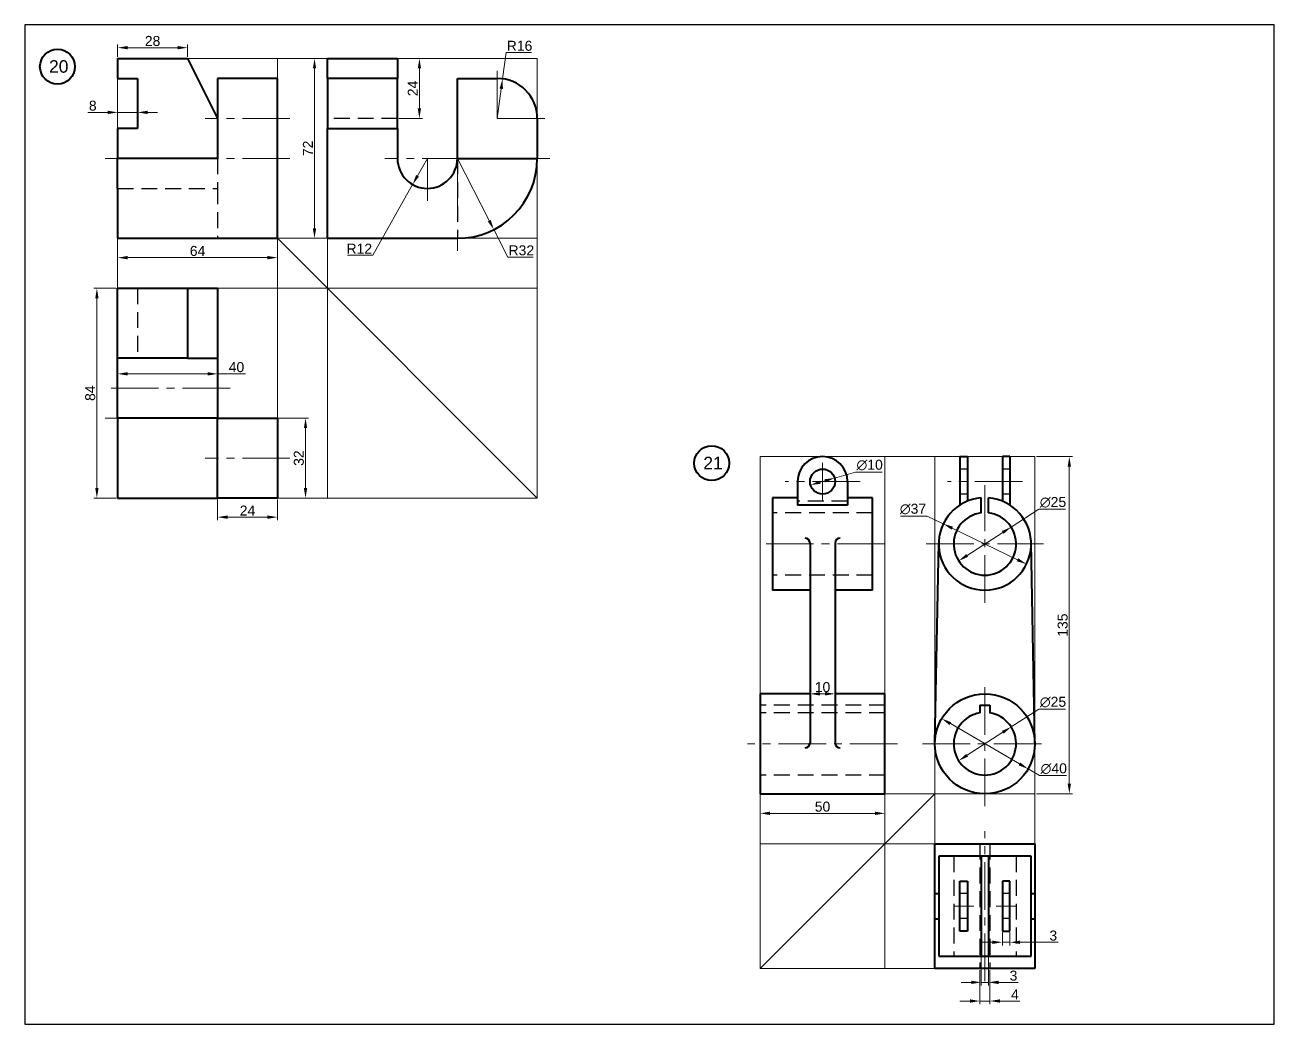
# Model space of a CAD drawing. Header units: millimetres. Extents: x 0 to 2700, y -450 to 400.
# Drawn here: x 0 to 500, y -450 to -50 of the extents above; entities that cross this region are included whole.
import ezdxf

# ---------------------------------------------------------------- set-up
doc = ezdxf.new("R2010")
doc.units = ezdxf.units.MM
doc.linetypes.add('CENTER2', pattern=[28.575, 19.05, -3.175, 3.175, -3.175])
doc.linetypes.add('DASHED2', pattern=[9.525, 6.35, -3.175])
for name, color, linetype, lineweight in [('Centre', 1, 'CENTER2', 20), ('Dim and Hatch', 6, 'Continuous', 20), ('Hidden', 3, 'DASHED2', 30), ('Object', 2, 'Continuous', 40), ('Projection', 5, 'Continuous', 5)]:
    doc.layers.add(name, color=color, linetype=linetype, lineweight=lineweight)
doc.styles.get("Standard").update_dxf_attribs({"font": 'arial.ttf'})
doc.dimstyles.new('ISO-25', dxfattribs={"dimtxt": 4, "dimasz": 4, "dimexe": 1.25, "dimexo": 0.625, "dimtad": 1, "dimtoh": 1, "dimdec": 0, "dimtxsty": 'Standard', "dimcen": 2.5, "dimclrd": 256, "dimclre": 256, "dimclrt": 256, "dimadec": 0, "dimazin": 0, "dimtfac": 1, "dimtdec": 0, "dimtmove": 0, "dimatfit": 2, "dimfxl": 1, "dimlwd": -1, "dimlwe": -1, "dimarcsym": 0})

# ---------------------------------------------------------------- blocks, each defined once
blk = doc.blocks.new('*D208')
at = {"layer": 'Defpoints', "color": 0, "transparency": 16777216}
for p in [(121.08, -63.42), (115.9, -135.42), (121.08, -135.42)]:
    blk.add_point(p, dxfattribs=at)
at = {"layer": 'Dim and Hatch', "transparency": 16777216}
for p, q in [((120.46, -63.42), (114.65, -63.42)), ((115.9, -67.42), (115.9, -131.42)), ((120.46, -135.42), (114.65, -135.42))]:
    blk.add_line(p, q, dxfattribs=at)
for points in [[(115.23, -67.42), (116.56, -67.42), (115.9, -63.42)], [(115.23, -131.42), (116.56, -131.42), (115.9, -135.42)]]:
    blk.add_solid(points, dxfattribs=at)
at = {"layer": 'Dim and Hatch', "transparency": 16777216, "insert": (113.26, -99.42), "char_height": 4, "attachment_point": 5, "rotation": 90}
blk.add_mtext('72', dxfattribs=at)
blk = doc.blocks.new('*D209')
at = {"layer": 'Defpoints', "color": 0, "transparency": 16777216}
for p in [(65.08, -59.09), (37.08, -63.42), (65.08, -63.42)]:
    blk.add_point(p, dxfattribs=at)
at = {"layer": 'Dim and Hatch', "transparency": 16777216}
for p, q in [((37.08, -62.79), (37.08, -57.84)), ((41.08, -59.09), (61.08, -59.09)), ((65.08, -62.79), (65.08, -57.84))]:
    blk.add_line(p, q, dxfattribs=at)
for points in [[(41.08, -58.42), (41.08, -59.75), (37.08, -59.09)], [(61.08, -58.42), (61.08, -59.75), (65.08, -59.09)]]:
    blk.add_solid(points, dxfattribs=at)
at = {"layer": 'Dim and Hatch', "transparency": 16777216, "insert": (51.08, -56.42), "char_height": 4, "attachment_point": 5}
blk.add_mtext('28', dxfattribs=at)
blk = doc.blocks.new('*D210')
at = {"layer": 'Defpoints', "color": 0, "transparency": 16777216}
for p in [(45.08, -85), (37.08, -91.42), (45.08, -91.42)]:
    blk.add_point(p, dxfattribs=at)
at = {"layer": 'Dim and Hatch', "transparency": 16777216}
for p, q in [((33.08, -85), (25.2, -85)), ((37.08, -90.79), (37.08, -83.75)), ((45.08, -85), (37.08, -85)), ((45.08, -90.79), (45.08, -83.75)), ((49.08, -85), (53.08, -85))]:
    blk.add_line(p, q, dxfattribs=at)
for points in [[(33.08, -84.33), (33.08, -85.66), (37.08, -85)], [(49.08, -84.33), (49.08, -85.66), (45.08, -85)]]:
    blk.add_solid(points, dxfattribs=at)
at = {"layer": 'Dim and Hatch', "transparency": 16777216, "insert": (27.14, -82.33), "char_height": 4, "attachment_point": 5}
blk.add_mtext('8', dxfattribs=at)
blk = doc.blocks.new('*D211')
at = {"layer": 'Defpoints', "color": 0, "transparency": 16777216}
for p in [(191.18, -71.55), (189.08, -87.42)]:
    blk.add_point(p, dxfattribs=at)
at = {"layer": 'Dim and Hatch', "transparency": 16777216}
for p, q in [((191.18, -71.55), (192.58, -61.03)), ((192.58, -61.03), (202.76, -61.03)), ((189.08, -87.42), (190.66, -75.52))]:
    blk.add_line(p, q, dxfattribs=at)
blk.add_solid([(190, -75.43), (191.32, -75.61), (191.18, -71.55)], dxfattribs=at)
at = {"layer": 'Dim and Hatch', "transparency": 16777216, "insert": (197.98, -58.36), "char_height": 4, "attachment_point": 5}
blk.add_mtext('R16', dxfattribs=at)
blk = doc.blocks.new('*D212')
at = {"layer": 'Defpoints', "color": 0, "transparency": 16777216}
for p in [(173.08, -103.42), (187.67, -131.9)]:
    blk.add_point(p, dxfattribs=at)
at = {"layer": 'Dim and Hatch', "transparency": 16777216}
for p, q in [((173.08, -103.42), (185.84, -128.34)), ((187.67, -131.9), (193.32, -142.93)), ((193.32, -142.93), (203.46, -142.93))]:
    blk.add_line(p, q, dxfattribs=at)
blk.add_solid([(186.44, -128.03), (185.25, -128.64), (187.67, -131.9)], dxfattribs=at)
at = {"layer": 'Dim and Hatch', "transparency": 16777216, "insert": (198.7, -140.26), "char_height": 4, "attachment_point": 5}
blk.add_mtext('R32', dxfattribs=at)
blk = doc.blocks.new('*D213')
at = {"layer": 'Defpoints', "color": 0, "transparency": 16777216}
for p in [(161.08, -103.42), (155.19, -113.87)]:
    blk.add_point(p, dxfattribs=at)
at = {"layer": 'Dim and Hatch', "transparency": 16777216}
for p, q in [((161.08, -103.42), (157.15, -110.38)), ((155.19, -113.87), (139.21, -142.19)), ((139.21, -142.19), (129.07, -142.19))]:
    blk.add_line(p, q, dxfattribs=at)
blk.add_solid([(156.57, -110.06), (157.73, -110.71), (155.19, -113.87)], dxfattribs=at)
at = {"layer": 'Dim and Hatch', "transparency": 16777216, "insert": (133.83, -139.56), "char_height": 4, "attachment_point": 5}
blk.add_mtext('R12', dxfattribs=at)
blk = doc.blocks.new('*D214')
at = {"layer": 'Defpoints', "color": 0, "transparency": 16777216}
for p in [(37.08, -135.42), (101.08, -135.42), (101.08, -143.16)]:
    blk.add_point(p, dxfattribs=at)
at = {"layer": 'Dim and Hatch', "transparency": 16777216}
for p, q in [((37.08, -136.04), (37.08, -144.41)), ((101.08, -136.04), (101.08, -144.41)), ((41.08, -143.16), (97.08, -143.16))]:
    blk.add_line(p, q, dxfattribs=at)
for points in [[(41.08, -142.49), (41.08, -143.82), (37.08, -143.16)], [(97.08, -142.49), (97.08, -143.82), (101.08, -143.16)]]:
    blk.add_solid(points, dxfattribs=at)
at = {"layer": 'Dim and Hatch', "transparency": 16777216, "insert": (69.08, -140.49), "char_height": 4, "attachment_point": 5}
blk.add_mtext('64', dxfattribs=at)
blk = doc.blocks.new('*D215')
at = {"layer": 'Defpoints', "color": 0, "transparency": 16777216}
for p in [(37.08, -155.42), (28.79, -239.42), (37.08, -239.42)]:
    blk.add_point(p, dxfattribs=at)
at = {"layer": 'Dim and Hatch', "transparency": 16777216}
for p, q in [((36.46, -155.42), (27.54, -155.42)), ((28.79, -159.42), (28.79, -235.42)), ((36.46, -239.42), (27.54, -239.42))]:
    blk.add_line(p, q, dxfattribs=at)
for points in [[(28.12, -159.42), (29.45, -159.42), (28.79, -155.42)], [(28.12, -235.42), (29.45, -235.42), (28.79, -239.42)]]:
    blk.add_solid(points, dxfattribs=at)
at = {"layer": 'Dim and Hatch', "transparency": 16777216, "insert": (26.12, -197.42), "char_height": 4, "attachment_point": 5, "rotation": 90}
blk.add_mtext('84', dxfattribs=at)
blk = doc.blocks.new('*D216')
at = {"layer": 'Defpoints', "color": 0, "transparency": 16777216}
for p in [(101.08, -207.42), (101.08, -239.42), (112.31, -239.42)]:
    blk.add_point(p, dxfattribs=at)
at = {"layer": 'Dim and Hatch', "transparency": 16777216}
for p, q in [((101.71, -207.42), (113.56, -207.42)), ((112.31, -211.42), (112.31, -235.42)), ((101.71, -239.42), (113.56, -239.42))]:
    blk.add_line(p, q, dxfattribs=at)
for points in [[(111.64, -211.42), (112.97, -211.42), (112.31, -207.42)], [(111.64, -235.42), (112.97, -235.42), (112.31, -239.42)]]:
    blk.add_solid(points, dxfattribs=at)
at = {"layer": 'Dim and Hatch', "transparency": 16777216, "insert": (109.64, -223.42), "char_height": 4, "attachment_point": 5, "rotation": 90}
blk.add_mtext('32', dxfattribs=at)
blk = doc.blocks.new('*D217')
at = {"layer": 'Defpoints', "color": 0, "transparency": 16777216}
for p in [(77.08, -239.42), (101.08, -239.42), (101.08, -247.05)]:
    blk.add_point(p, dxfattribs=at)
at = {"layer": 'Dim and Hatch', "transparency": 16777216}
for p, q in [((77.08, -240.04), (77.08, -248.3)), ((101.08, -240.04), (101.08, -248.3)), ((81.08, -247.05), (97.08, -247.05))]:
    blk.add_line(p, q, dxfattribs=at)
for points in [[(81.08, -246.39), (81.08, -247.72), (77.08, -247.05)], [(97.08, -246.39), (97.08, -247.72), (101.08, -247.05)]]:
    blk.add_solid(points, dxfattribs=at)
at = {"layer": 'Dim and Hatch', "transparency": 16777216, "insert": (89.08, -244.42), "char_height": 4, "attachment_point": 5}
blk.add_mtext('24', dxfattribs=at)
blk = doc.blocks.new('*D218')
at = {"layer": 'Defpoints', "color": 0, "transparency": 16777216}
for p in [(149.08, -63.42), (149.08, -87.42), (157.89, -87.42)]:
    blk.add_point(p, dxfattribs=at)
at = {"layer": 'Dim and Hatch', "transparency": 16777216}
for p, q in [((149.71, -63.42), (159.14, -63.42)), ((157.89, -67.42), (157.89, -83.42)), ((149.71, -87.42), (159.14, -87.42))]:
    blk.add_line(p, q, dxfattribs=at)
for points in [[(157.22, -67.42), (158.55, -67.42), (157.89, -63.42)], [(157.22, -83.42), (158.55, -83.42), (157.89, -87.42)]]:
    blk.add_solid(points, dxfattribs=at)
at = {"layer": 'Dim and Hatch', "transparency": 16777216, "insert": (155.25, -75.42), "char_height": 4, "attachment_point": 5, "rotation": 90}
blk.add_mtext('24', dxfattribs=at)
blk = doc.blocks.new('*D219')
at = {"layer": 'Defpoints', "color": 0, "transparency": 16777216}
for p in [(37.08, -183.42), (77.08, -183.42), (77.08, -189.68)]:
    blk.add_point(p, dxfattribs=at)
at = {"layer": 'Dim and Hatch', "transparency": 16777216}
for p, q in [((37.08, -184.04), (37.08, -190.93)), ((77.08, -184.04), (77.08, -190.93)), ((41.08, -189.68), (73.08, -189.68)), ((77.08, -189.68), (88.21, -189.68))]:
    blk.add_line(p, q, dxfattribs=at)
for points in [[(41.08, -189.01), (41.08, -190.34), (37.08, -189.68)], [(73.08, -189.01), (73.08, -190.34), (77.08, -189.68)]]:
    blk.add_solid(points, dxfattribs=at)
at = {"layer": 'Dim and Hatch', "transparency": 16777216, "insert": (84.65, -187.01), "char_height": 4, "attachment_point": 5}
blk.add_mtext('40', dxfattribs=at)
blk = doc.blocks.new('*D220')
at = {"layer": 'Defpoints', "color": 0, "transparency": 16777216}
for p in [(404.27, -222.8), (404.27, -357.8), (418.06, -357.8)]:
    blk.add_point(p, dxfattribs=at)
at = {"layer": 'Dim and Hatch', "transparency": 16777216}
for p, q in [((404.9, -222.8), (419.31, -222.8)), ((418.06, -226.8), (418.06, -353.8)), ((404.9, -357.8), (419.31, -357.8))]:
    blk.add_line(p, q, dxfattribs=at)
for points in [[(417.4, -226.8), (418.73, -226.8), (418.06, -222.8)], [(417.4, -353.8), (418.73, -353.8), (418.06, -357.8)]]:
    blk.add_solid(points, dxfattribs=at)
at = {"layer": 'Dim and Hatch', "transparency": 16777216, "insert": (415.4, -290.3), "char_height": 4, "attachment_point": 5, "rotation": 90}
blk.add_mtext('135', dxfattribs=at)
blk = doc.blocks.new('*D221')
at = {"layer": 'Defpoints', "color": 0, "transparency": 16777216}
for p in [(366.99, -327.73), (401.56, -347.86)]:
    blk.add_point(p, dxfattribs=at)
at = {"layer": 'Dim and Hatch', "transparency": 16777216}
for p, q in [((370.45, -329.74), (398.1, -345.85)), ((401.56, -347.86), (406.17, -350.55)), ((406.17, -350.55), (416.87, -350.55))]:
    blk.add_line(p, q, dxfattribs=at)
for points in [[(370.78, -329.17), (370.11, -330.32), (366.99, -327.73)], [(398.43, -345.27), (397.76, -346.42), (401.56, -347.86)]]:
    blk.add_solid(points, dxfattribs=at)
at = {"layer": 'Dim and Hatch', "transparency": 16777216, "insert": (411.83, -347.77), "char_height": 4, "attachment_point": 5}
blk.add_mtext('∅40', dxfattribs=at)
blk = doc.blocks.new('*D222')
at = {"layer": 'Defpoints', "color": 0, "transparency": 16777216}
for p in [(394.78, -331.02), (373.77, -344.57)]:
    blk.add_point(p, dxfattribs=at)
at = {"layer": 'Dim and Hatch', "transparency": 16777216}
for p, q in [((394.78, -331.02), (405.84, -323.9)), ((405.84, -323.9), (416.58, -323.9)), ((377.13, -342.4), (391.42, -333.19))]:
    blk.add_line(p, q, dxfattribs=at)
for points in [[(391.06, -332.63), (391.78, -333.75), (394.78, -331.02)], [(376.77, -341.84), (377.49, -342.96), (373.77, -344.57)]]:
    blk.add_solid(points, dxfattribs=at)
at = {"layer": 'Dim and Hatch', "transparency": 16777216, "insert": (411.52, -321.12), "char_height": 4, "attachment_point": 5}
blk.add_mtext('∅25', dxfattribs=at)
blk = doc.blocks.new('*D223')
at = {"layer": 'Defpoints', "color": 0, "transparency": 16777216}
for p in [(394.78, -251.02), (373.77, -264.57)]:
    blk.add_point(p, dxfattribs=at)
at = {"layer": 'Dim and Hatch', "transparency": 16777216}
for p, q in [((394.78, -251.02), (405.84, -243.9)), ((405.84, -243.9), (416.58, -243.9)), ((377.13, -262.4), (391.42, -253.19))]:
    blk.add_line(p, q, dxfattribs=at)
for points in [[(391.06, -252.63), (391.78, -253.75), (394.78, -251.02)], [(376.77, -261.84), (377.49, -262.96), (373.77, -264.57)]]:
    blk.add_solid(points, dxfattribs=at)
at = {"layer": 'Dim and Hatch', "transparency": 16777216, "insert": (411.52, -241.12), "char_height": 4, "attachment_point": 5}
blk.add_mtext('∅25', dxfattribs=at)
blk = doc.blocks.new('*D224')
at = {"layer": 'Defpoints', "color": 0, "transparency": 16777216}
for p in [(367.62, -249.74), (400.92, -265.86)]:
    blk.add_point(p, dxfattribs=at)
at = {"layer": 'Dim and Hatch', "transparency": 16777216}
for p, q in [((361.15, -246.6), (350.44, -246.6)), ((367.62, -249.74), (361.15, -246.6)), ((397.32, -264.11), (371.22, -251.48))]:
    blk.add_line(p, q, dxfattribs=at)
for points in [[(371.51, -250.88), (370.93, -252.08), (367.62, -249.74)], [(397.61, -263.51), (397.03, -264.71), (400.92, -265.86)]]:
    blk.add_solid(points, dxfattribs=at)
at = {"layer": 'Dim and Hatch', "transparency": 16777216, "insert": (355.48, -243.82), "char_height": 4, "attachment_point": 5}
blk.add_mtext('∅37', dxfattribs=at)
blk = doc.blocks.new('*D225')
at = {"layer": 'Defpoints', "color": 0, "transparency": 16777216}
for p in [(314.47, -234.19), (324.08, -231.4)]:
    blk.add_point(p, dxfattribs=at)
at = {"layer": 'Dim and Hatch', "transparency": 16777216}
for p, q in [((324.08, -231.4), (332.46, -228.98)), ((332.46, -228.98), (343.15, -228.98)), ((318.31, -233.07), (320.23, -232.52))]:
    blk.add_line(p, q, dxfattribs=at)
for points in [[(318.13, -232.43), (318.5, -233.71), (314.47, -234.19)], [(320.05, -231.88), (320.42, -233.16), (324.08, -231.4)]]:
    blk.add_solid(points, dxfattribs=at)
at = {"layer": 'Dim and Hatch', "transparency": 16777216, "insert": (338.12, -226.2), "char_height": 4, "attachment_point": 5}
blk.add_mtext('∅10', dxfattribs=at)
blk = doc.blocks.new('*D226')
at = {"layer": 'Defpoints', "color": 0, "transparency": 16777216}
for p in [(294.27, -357.8), (344.27, -357.8), (344.27, -365.65)]:
    blk.add_point(p, dxfattribs=at)
at = {"layer": 'Dim and Hatch', "transparency": 16777216}
for p, q in [((294.27, -358.42), (294.27, -366.9)), ((344.27, -358.42), (344.27, -366.9)), ((298.27, -365.65), (340.27, -365.65))]:
    blk.add_line(p, q, dxfattribs=at)
for points in [[(298.27, -364.98), (298.27, -366.31), (294.27, -365.65)], [(340.27, -364.98), (340.27, -366.31), (344.27, -365.65)]]:
    blk.add_solid(points, dxfattribs=at)
at = {"layer": 'Dim and Hatch', "transparency": 16777216, "insert": (319.27, -362.98), "char_height": 4, "attachment_point": 5}
blk.add_mtext('50', dxfattribs=at)
blk = doc.blocks.new('*D227')
at = {"layer": 'Defpoints', "color": 0, "transparency": 16777216}
for p in [(314.27, -297.44), (324.27, -297.44), (324.27, -317.8)]:
    blk.add_point(p, dxfattribs=at)
at = {"layer": 'Dim and Hatch', "transparency": 16777216}
for p, q in [((314.27, -298.06), (314.27, -319.05)), ((324.27, -298.06), (324.27, -319.05)), ((318.27, -317.8), (320.27, -317.8))]:
    blk.add_line(p, q, dxfattribs=at)
for points in [[(318.27, -317.13), (318.27, -318.46), (314.27, -317.8)], [(320.27, -317.13), (320.27, -318.46), (324.27, -317.8)]]:
    blk.add_solid(points, dxfattribs=at)
at = {"layer": 'Dim and Hatch', "transparency": 16777216, "insert": (319.27, -315.13), "char_height": 4, "attachment_point": 5}
blk.add_mtext('10', dxfattribs=at)
blk = doc.blocks.new('*D228')
at = {"layer": 'Defpoints', "color": 0, "transparency": 16777216}
for p in [(382.27, -427.8), (386.27, -427.8), (386.27, -440.79)]:
    blk.add_point(p, dxfattribs=at)
at = {"layer": 'Dim and Hatch', "transparency": 16777216}
for p, q in [((382.27, -428.42), (382.27, -442.04)), ((386.27, -428.42), (386.27, -442.04)), ((378.27, -440.79), (374.27, -440.79)), ((382.27, -440.79), (386.27, -440.79)), ((390.27, -440.79), (398.29, -440.79))]:
    blk.add_line(p, q, dxfattribs=at)
for points in [[(378.27, -440.12), (378.27, -441.45), (382.27, -440.79)], [(390.27, -440.12), (390.27, -441.45), (386.27, -440.79)]]:
    blk.add_solid(points, dxfattribs=at)
at = {"layer": 'Dim and Hatch', "transparency": 16777216, "insert": (396.28, -438.16), "char_height": 4, "attachment_point": 5}
blk.add_mtext('4', dxfattribs=at)
blk = doc.blocks.new('*D229')
at = {"layer": 'Defpoints', "color": 0, "transparency": 16777216}
for p in [(382.77, -422.8), (385.77, -422.8), (385.77, -433.32)]:
    blk.add_point(p, dxfattribs=at)
at = {"layer": 'Dim and Hatch', "transparency": 16777216}
for p, q in [((382.77, -423.42), (382.77, -434.57)), ((385.77, -423.42), (385.77, -434.57)), ((378.77, -433.32), (374.77, -433.32)), ((382.77, -433.32), (385.77, -433.32)), ((389.77, -433.32), (397.64, -433.32))]:
    blk.add_line(p, q, dxfattribs=at)
for points in [[(378.77, -432.65), (378.77, -433.99), (382.77, -433.32)], [(389.77, -432.65), (389.77, -433.99), (385.77, -433.32)]]:
    blk.add_solid(points, dxfattribs=at)
at = {"layer": 'Dim and Hatch', "transparency": 16777216, "insert": (395.71, -430.65), "char_height": 4, "attachment_point": 5}
blk.add_mtext('3', dxfattribs=at)
blk = doc.blocks.new('*D230')
at = {"layer": 'Defpoints', "color": 0, "transparency": 16777216}
for p in [(391.27, -412.8), (394.27, -412.8), (394.27, -417.27)]:
    blk.add_point(p, dxfattribs=at)
at = {"layer": 'Dim and Hatch', "transparency": 16777216}
for p, q in [((391.27, -413.42), (391.27, -418.52)), ((394.27, -413.42), (394.27, -418.52)), ((387.27, -417.27), (383.27, -417.27)), ((391.27, -417.27), (394.27, -417.27)), ((398.27, -417.27), (413.57, -417.27))]:
    blk.add_line(p, q, dxfattribs=at)
for points in [[(387.27, -416.6), (387.27, -417.94), (391.27, -417.27)], [(398.27, -416.6), (398.27, -417.94), (394.27, -417.27)]]:
    blk.add_solid(points, dxfattribs=at)
at = {"layer": 'Dim and Hatch', "transparency": 16777216, "insert": (411.64, -414.6), "char_height": 4, "attachment_point": 5}
blk.add_mtext('3', dxfattribs=at)

msp = doc.modelspace()

# ---------------------------------------------------------------- linework, layer by layer
msp.add_lwpolyline([(0, -450), (500, -450), (500, -50), (0, -50)], close=True)
at = {"layer": 'Centre'}
for p, q in [((189.08, -87.42), (189.08, -66.42)), ((106.08, -87.42), (72.08, -87.42)), ((189.08, -87.42), (210.08, -87.42)), ((106.08, -103.42), (32.08, -103.42)), ((178.08, -103.42), (144.08, -103.42)), ((161.08, -103.42), (161.08, -120.42)), ((173.08, -103.42), (210.08, -103.42)), ((173.08, -103.42), (173.08, -140.42)), ((82.08, -195.42), (32.08, -195.42)), ((106.08, -207.42), (32.08, -207.42)), ((106.08, -223.42), (72.08, -223.42)), ((319.27, -240.3), (319.27, -225.3)), ((334.27, -232.8), (304.27, -232.8)), ((399.27, -232.8), (369.27, -232.8)), ((384.27, -281.3), (384.27, -234.3)), ((344.27, -257.8), (294.27, -257.8)), ((360.77, -257.8), (407.77, -257.8)), ((384.27, -362.8), (384.27, -312.8)), ((349.27, -337.8), (289.27, -337.8)), ((359.27, -337.8), (409.27, -337.8)), ((384.27, -432.8), (384.27, -372.8)), ((379.77, -402.8), (371.77, -402.8)), ((396.77, -402.8), (388.77, -402.8))]:
    msp.add_line(p, q, dxfattribs=at)
at = {"layer": 'Hidden'}
for p, q in [((149.08, -87.42), (121.08, -87.42)), ((77.08, -103.42), (77.08, -115.42)), ((173.08, -103.42), (173.08, -135.42)), ((37.08, -115.42), (77.08, -115.42)), ((77.08, -115.42), (77.08, -135.42)), ((45.08, -155.42), (45.08, -183.42)), ((377.27, -227.8), (374.27, -227.8)), ((394.27, -227.8), (391.27, -227.8)), ((377.27, -237.8), (374.27, -237.8)), ((394.27, -237.8), (391.27, -237.8)), ((329.27, -240.67), (309.27, -240.67)), ((339.27, -245.39), (299.27, -245.39)), ((339.27, -270.3), (299.27, -270.3)), ((344.27, -322.3), (294.27, -322.3)), ((344.27, -325.46), (294.27, -325.46)), ((344.27, -350.3), (294.27, -350.3)), ((382.27, -377.8), (382.27, -427.8)), ((386.27, -377.8), (386.27, -427.8)), ((371.77, -382.8), (371.77, -422.8)), ((396.77, -382.8), (396.77, -422.8)), ((377.27, -397.8), (374.27, -397.8)), ((394.27, -397.8), (391.27, -397.8)), ((377.27, -407.8), (374.27, -407.8)), ((394.27, -407.8), (391.27, -407.8))]:
    msp.add_line(p, q, dxfattribs=at)
at = {"layer": 'Object'}
for p, q in [((37.08, -63.42), (65.08, -63.42)), ((37.08, -63.42), (37.08, -71.42)), ((65.08, -63.42), (77.08, -87.42)), ((121.08, -71.42), (121.08, -63.42)), ((121.08, -63.42), (149.08, -63.42)), ((149.08, -63.42), (149.08, -71.42)), ((37.08, -71.42), (45.08, -71.42)), ((45.08, -71.42), (45.08, -91.42)), ((101.08, -71.42), (77.08, -71.42)), ((77.08, -71.42), (77.08, -103.42)), ((101.08, -135.42), (101.08, -71.42)), ((149.08, -71.42), (121.08, -71.42)), ((121.08, -71.42), (121.08, -91.42)), ((149.08, -91.42), (149.08, -71.42)), ((173.08, -103.42), (173.08, -71.42)), ((173.08, -71.42), (189.08, -71.42)), ((205.08, -87.42), (205.08, -103.42)), ((45.08, -91.42), (37.08, -91.42)), ((37.08, -91.42), (37.08, -103.42)), ((121.08, -135.42), (121.08, -91.42)), ((121.08, -91.42), (149.08, -91.42)), ((149.08, -91.42), (149.08, -103.42)), ((37.08, -115.42), (37.08, -103.42)), ((77.08, -103.42), (37.08, -103.42)), ((173.08, -103.42), (205.08, -103.42)), ((37.08, -115.42), (37.08, -135.42)), ((37.08, -135.42), (101.08, -135.42)), ((121.08, -135.42), (173.08, -135.42)), ((37.08, -155.42), (65.08, -155.42)), ((37.08, -183.42), (37.08, -155.42)), ((65.08, -155.42), (65.08, -183.42)), ((65.08, -155.42), (77.08, -155.42)), ((77.08, -155.42), (77.08, -183.42)), ((65.08, -183.42), (37.08, -183.42)), ((37.08, -207.42), (37.08, -183.42)), ((65.08, -183.42), (77.08, -183.42)), ((77.08, -183.42), (77.08, -207.42)), ((77.08, -207.42), (37.08, -207.42)), ((37.08, -207.42), (37.08, -239.42)), ((77.08, -239.42), (77.08, -207.42)), ((77.08, -207.42), (101.08, -207.42)), ((101.08, -207.42), (101.08, -239.42)), ((374.27, -222.8), (377.27, -222.8)), ((374.27, -222.8), (374.27, -242.23)), ((377.27, -222.8), (377.27, -240.67)), ((394.27, -222.8), (391.27, -222.8)), ((391.27, -222.8), (391.27, -240.67)), ((394.27, -222.8), (394.27, -242.23)), ((309.27, -232.8), (309.27, -242.23)), ((329.27, -232.8), (329.27, -242.23)), ((37.08, -239.42), (77.08, -239.42)), ((101.08, -239.42), (77.08, -239.42)), ((299.27, -239.3), (299.27, -276.3)), ((309.27, -239.3), (299.27, -239.3)), ((339.27, -239.3), (329.27, -239.3)), ((339.27, -276.3), (339.27, -239.3)), ((382.77, -245.39), (382.77, -239.36)), ((385.77, -245.39), (385.77, -239.36)), ((329.27, -242.23), (309.27, -242.23)), ((312.27, -255.45), (312.27, -255.45)), ((314.27, -257.45), (314.27, -337.42)), ((314.27, -257.45), (314.27, -257.45)), ((324.27, -257.45), (324.27, -337.42)), ((324.27, -257.45), (324.27, -257.45)), ((326.27, -255.45), (326.27, -255.45)), ((364.28, -337.42), (365.78, -257.45)), ((404.27, -337.42), (402.77, -257.45)), ((314.27, -276.3), (299.27, -276.3)), ((339.27, -276.3), (324.27, -276.3)), ((294.27, -317.8), (294.27, -357.8)), ((314.27, -317.8), (294.27, -317.8)), ((344.27, -317.8), (324.27, -317.8)), ((344.27, -357.8), (344.27, -317.8)), ((382.27, -322.3), (386.27, -322.3)), ((382.27, -322.3), (382.27, -325.46)), ((386.27, -322.3), (386.27, -325.46)), ((312.27, -339.42), (312.27, -339.42)), ((314.27, -337.42), (314.27, -337.42)), ((324.27, -337.42), (324.27, -337.42)), ((326.27, -339.42), (326.27, -339.42)), ((294.27, -357.8), (344.27, -357.8)), ((364.27, -427.8), (364.27, -377.8)), ((364.27, -377.8), (404.27, -377.8)), ((404.27, -377.8), (404.27, -427.8)), ((402.77, -382.8), (365.77, -382.8)), ((365.77, -382.8), (365.77, -422.8)), ((382.77, -382.8), (382.77, -422.8)), ((385.77, -382.8), (385.77, -422.8)), ((402.77, -422.8), (402.77, -382.8)), ((374.27, -412.8), (374.27, -392.8)), ((374.27, -392.8), (377.27, -392.8)), ((377.27, -392.8), (377.27, -412.8)), ((391.27, -392.8), (391.27, -412.8)), ((394.27, -392.8), (391.27, -392.8)), ((394.27, -412.8), (394.27, -392.8)), ((364.27, -397.76), (365.77, -397.76)), ((402.77, -397.76), (404.27, -397.76)), ((364.27, -407.83), (365.77, -407.83)), ((402.77, -407.83), (404.27, -407.83)), ((377.27, -412.8), (374.27, -412.8)), ((391.27, -412.8), (394.27, -412.8)), ((365.77, -422.8), (402.77, -422.8)), ((404.27, -427.8), (364.27, -427.8))]:
    msp.add_line(p, q, dxfattribs=at)
for centre, radius in [((13.01, -66.67), 7), ((274.92, -225.44), 7), ((319.27, -232.8), 5), ((384.27, -337.8), 20)]:
    msp.add_circle(centre, radius, dxfattribs=at)
for centre, radius, start, end in [((189.08, -87.42), 16, 0, 90), ((161.08, -103.42), 12, 180, 0), ((173.08, -103.42), 32, 270, 0), ((319.27, -232.8), 10, 0, 180), ((384.27, -257.8), 18.5, 94.6507, 85.3493), ((384.27, -257.8), 12.5, 96.8921, 83.1079), ((312.27, -257.45), 2, 0, 90), ((326.27, -257.45), 2, 90, 180), ((384.27, -337.8), 12.5, 99.2069, 80.7931), ((312.27, -337.42), 2, 270, 0), ((326.27, -337.42), 2, 180, 270)]:
    msp.add_arc(centre, radius, start, end, dxfattribs=at)
at = {"layer": 'Projection'}
for p, q in [((37.08, -63.42), (101.08, -63.42)), ((37.08, -135.42), (37.08, -63.42)), ((101.08, -63.42), (101.08, -135.42)), ((101.08, -63.42), (121.08, -63.42)), ((121.08, -63.42), (121.08, -135.42)), ((121.08, -63.42), (205.08, -63.42)), ((205.08, -63.42), (205.08, -135.42)), ((101.08, -135.42), (37.08, -135.42)), ((37.08, -135.42), (37.08, -155.42)), ((101.08, -135.42), (101.08, -155.42)), ((121.08, -135.42), (101.08, -135.42)), ((101.08, -135.42), (205.08, -239.42)), ((205.08, -135.42), (121.08, -135.42)), ((121.08, -155.42), (121.08, -135.42)), ((205.08, -135.42), (205.08, -155.42)), ((101.08, -155.42), (37.08, -155.42)), ((37.08, -155.42), (37.08, -239.42)), ((101.08, -155.42), (101.08, -239.42)), ((101.08, -155.42), (121.08, -155.42)), ((205.08, -155.42), (121.08, -155.42)), ((121.08, -155.42), (121.08, -239.42)), ((205.08, -239.42), (205.08, -155.42)), ((294.27, -222.8), (344.27, -222.8)), ((294.27, -222.8), (294.27, -357.8)), ((344.27, -222.8), (344.27, -357.8)), ((344.27, -222.8), (364.27, -222.8)), ((364.27, -222.8), (364.27, -357.8)), ((404.27, -222.8), (364.27, -222.8)), ((404.27, -357.8), (404.27, -222.8)), ((101.08, -239.42), (37.08, -239.42)), ((101.08, -239.42), (121.08, -239.42)), ((121.08, -239.42), (205.08, -239.42)), ((294.27, -357.8), (344.27, -357.8)), ((294.27, -377.8), (294.27, -357.8)), ((364.27, -357.8), (294.27, -427.8)), ((344.27, -357.8), (344.27, -377.8)), ((364.27, -357.8), (344.27, -357.8)), ((364.27, -357.8), (404.27, -357.8)), ((364.27, -377.8), (364.27, -357.8)), ((404.27, -357.8), (404.27, -377.8)), ((294.27, -377.8), (344.27, -377.8)), ((294.27, -427.8), (294.27, -377.8)), ((344.27, -377.8), (344.27, -427.8)), ((344.27, -377.8), (364.27, -377.8)), ((364.27, -377.8), (404.27, -377.8)), ((364.27, -377.8), (364.27, -427.8)), ((404.27, -427.8), (404.27, -377.8)), ((344.27, -427.8), (294.27, -427.8)), ((364.27, -427.8), (344.27, -427.8)), ((364.27, -427.8), (404.27, -427.8))]:
    msp.add_line(p, q, dxfattribs=at)

# ---------------------------------------------------------------- texts
at = {"layer": 'Object', "char_height": 5, "attachment_point": 1}
for s, insert in [('20', (9.62, -64.11)), ('21', (271.54, -222.88))]:
    msp.add_mtext_dynamic_manual_height_columns(s, width=42.3293, gutter_width=25, heights=[0], dxfattribs=dict(at, insert=insert))

# ---------------------------------------------------------------- dimensions: what is measured, and where the dimension line sits
at = {"layer": 'Dim and Hatch'}
for base, p1, p2, picture, middle in [((65.08, -59.09), (37.08, -63.42), (65.08, -63.42), '*D209', (51.08, -56.42)), ((101.08, -143.16), (37.08, -135.42), (101.08, -135.42), '*D214', (69.08, -140.49)), ((101.08, -247.05), (77.08, -239.42), (101.08, -239.42), '*D217', (89.08, -244.42)), ((324.27, -317.8), (314.27, -297.44), (324.27, -297.44), '*D227', (319.27, -315.13)), ((344.27, -365.65), (294.27, -357.8), (344.27, -357.8), '*D226', (319.27, -362.98)), ((385.77, -433.32), (382.77, -422.8), (385.77, -422.8), '*D229', (395.71, -430.65)), ((386.27, -440.79), (382.27, -427.8), (386.27, -427.8), '*D228', (396.28, -438.16))]:
    dim = msp.add_linear_dim(base=base, p1=p1, p2=p2, dimstyle='ISO-25', dxfattribs=at)
    dim.commit()
    dim.dimension.update_dxf_attribs({"geometry": picture, "text_midpoint": middle})
for center, mpoint, picture, middle in [((189.08, -87.42), (191.18, -71.55), '*D211', (197.98, -61.03)), ((161.08, -103.42), (155.19, -113.87), '*D213', (133.83, -142.19)), ((173.08, -103.42), (187.67, -131.9), '*D212', (198.7, -142.93))]:
    dim = msp.add_radius_dim(center=center, mpoint=mpoint, dimstyle='ISO-25', dxfattribs=at)
    dim.commit()
    dim.dimension.update_dxf_attribs({"geometry": picture, "text_midpoint": middle, "dimtype": 164})
for base, p1, p2, picture, middle in [((115.9, -135.42), (121.08, -63.42), (121.08, -135.42), '*D208', (113.26, -99.42)), ((157.89, -87.42), (149.08, -63.42), (149.08, -87.42), '*D218', (155.25, -75.42)), ((28.79, -239.42), (37.08, -155.42), (37.08, -239.42), '*D215', (26.12, -197.42)), ((112.31, -239.42), (101.08, -207.42), (101.08, -239.42), '*D216', (109.64, -223.42)), ((418.06, -357.8), (404.27, -222.8), (404.27, -357.8), '*D220', (415.4, -290.3))]:
    dim = msp.add_linear_dim(base=base, p1=p1, p2=p2, angle=90, dimstyle='ISO-25', dxfattribs=at)
    dim.commit()
    dim.dimension.update_dxf_attribs({"geometry": picture, "text_midpoint": middle})
for base, p1, p2, picture, middle in [((45.08, -85), (37.08, -91.42), (45.08, -91.42), '*D210', (27.14, -85)), ((77.08, -189.68), (37.08, -183.42), (77.08, -183.42), '*D219', (84.65, -189.68)), ((394.27, -417.27), (391.27, -412.8), (394.27, -412.8), '*D230', (411.64, -417.27))]:
    dim = msp.add_linear_dim(base=base, p1=p1, p2=p2, dimstyle='ISO-25', dxfattribs=at)
    dim.commit()
    dim.dimension.update_dxf_attribs({"geometry": picture, "text_midpoint": middle, "dimtype": 160})
for p1, p2, picture, middle in [((314.47, -234.19), (324.08, -231.4), '*D225', (338.12, -228.98)), ((373.77, -264.57), (394.78, -251.02), '*D223', (411.52, -243.9)), ((400.92, -265.86), (367.62, -249.74), '*D224', (355.48, -246.6)), ((373.77, -344.57), (394.78, -331.02), '*D222', (411.52, -323.9)), ((366.99, -327.73), (401.56, -347.86), '*D221', (411.83, -350.55))]:
    dim = msp.add_diameter_dim_2p(p1=p1, p2=p2, dimstyle='ISO-25', dxfattribs=at)
    dim.commit()
    dim.dimension.update_dxf_attribs({"geometry": picture, "text_midpoint": middle, "dimtype": 163})

doc.saveas('drawing.dxf')
